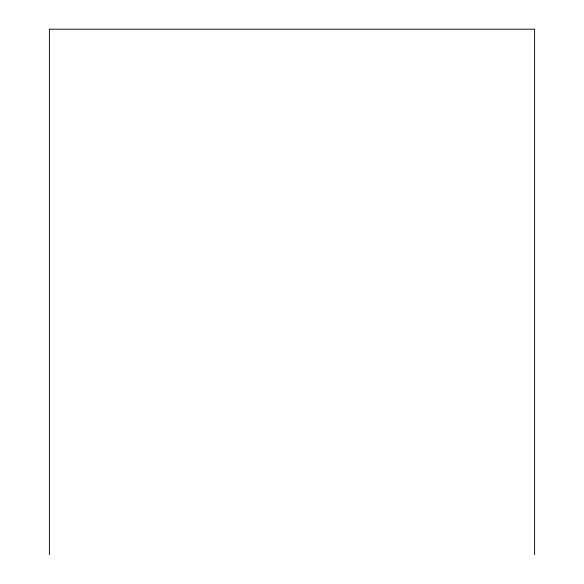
<?xml version="1.0" encoding="UTF-8"?>
<svg xmlns="http://www.w3.org/2000/svg" width="584" height="584" viewBox="0 0 584 584"><rect width="100%" height="100%" fill="white"/><g stroke="black" fill="none" stroke-linecap="round" stroke-linejoin="round"><path stroke-width="0.88" d="M534.608 554.8L534.608 29.2L49.392 29.2L49.392 554.8"/></g></svg>
